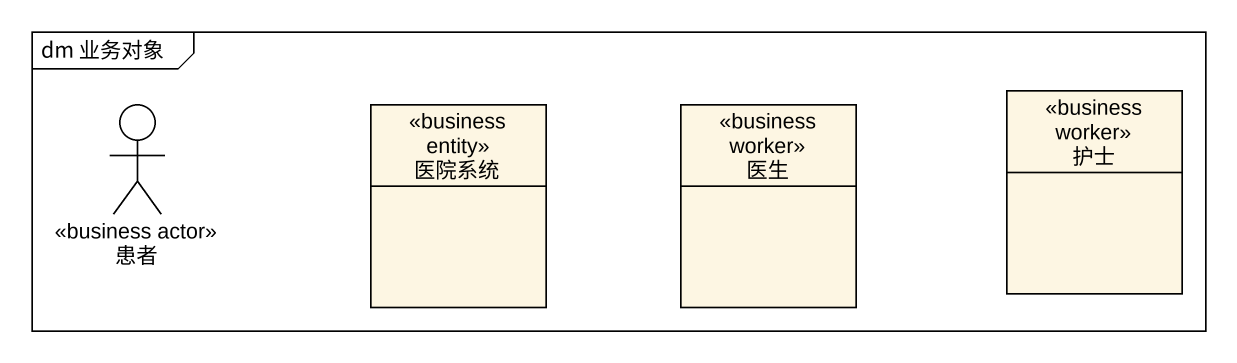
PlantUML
@startuml
mainframe dm 业务对象
allowmixing
hide circle
hide empty members
class 护士 <<business worker>>
actor 患者 <<business actor>>
class 医院系统 <<business entity>>
class 医生 <<business worker>>
@enduml
